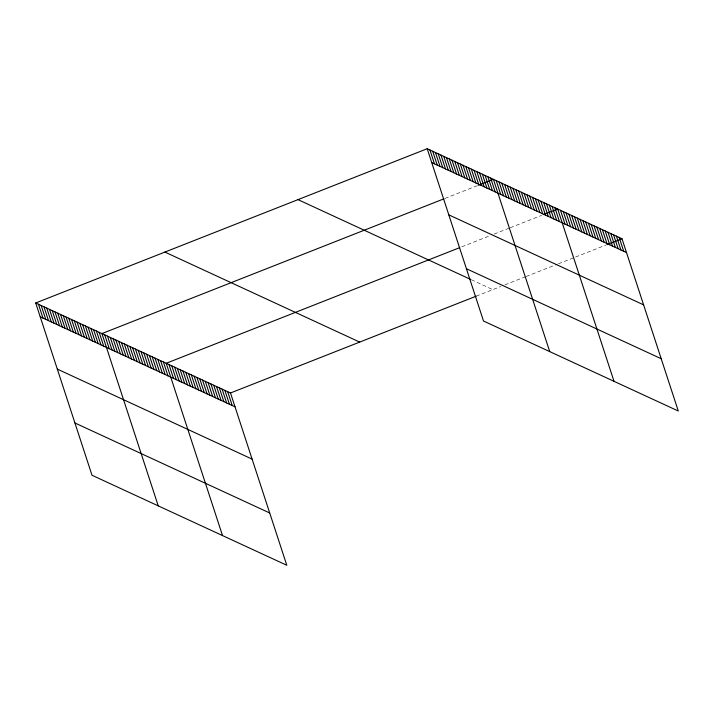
<?xml version="1.0" encoding="UTF-8"?>
<svg xmlns="http://www.w3.org/2000/svg" width="714" height="714" viewBox="0 0 714 714"><rect width="100%" height="100%" fill="white"/><g stroke="black" fill="none" stroke-linecap="round" stroke-linejoin="round"><path stroke-width="0.54" stroke-dasharray="3.57 2.68" d="M444.974 198.412L477.273 185.694M461.815 246.812L490.081 235.674M494.115 234.085L509.26 228.114M510.269 227.721L541.56 215.396M476.158 296.194L500.871 286.457M504.905 284.868L525.093 276.907M526.102 276.514L557.393 264.189M558.402 263.787L573.538 257.825M575.555 257.022L605.838 245.098M471.365 279.736L492.794 289.634"/><path stroke-width="1.07" d="M35.7 302.977L230.497 392.986L286.805 565.274L92.017 475.265L35.7 302.977L427.195 148.726L621.983 238.735L678.3 411.023L483.503 321.014L427.195 148.726M443.965 198.813L101.932 333.581L158.24 505.869M478.282 185.292L493.419 179.33L549.735 351.618M459.798 247.606L166.21 363.283L222.527 535.571M543.577 214.602L557.705 209.032L614.022 381.321M230.497 392.986L476.158 296.194M606.846 244.697L621.983 238.735M431.711 162.56L626.508 252.569M448.803 214.852L643.6 304.86M466.412 268.723L661.209 358.731M297.997 199.625L470.437 279.308M164.889 252.069L359.686 342.086M40.225 316.811L235.013 406.819M57.316 369.102L252.104 459.111M74.925 422.974L269.713 512.991M619.19 237.441L623.715 251.274M616.396 236.147L620.921 249.989M613.603 234.861L618.128 248.695M610.809 233.567L615.334 247.401M608.016 232.273L612.532 246.116M605.213 230.988L609.738 244.822M602.42 229.694L606.945 243.528M599.626 228.4L604.151 242.242M596.833 227.106L601.358 240.948M594.039 225.82L598.564 239.654M591.246 224.526L595.762 238.36M588.452 223.232L592.968 237.075M585.65 221.947L590.175 235.781M582.856 220.653L587.381 234.487M580.063 219.359L584.587 233.201M577.269 218.073L581.794 231.907M574.475 216.779L579 230.613M571.682 215.485L576.198 229.328M568.888 214.191L573.404 228.034M566.086 212.906L570.611 226.74M563.292 211.612L567.817 225.445M560.499 210.318L565.024 224.16M554.912 207.738L559.437 221.572M552.118 206.444L556.634 220.287M549.316 205.159L553.841 218.993M546.522 203.865L551.047 217.699M543.729 202.571L548.254 216.413M540.935 201.277L545.46 215.119M538.142 199.991L542.667 213.825M535.348 198.697L539.864 212.54M532.555 197.403L537.071 211.246M529.752 196.118L534.277 209.952M526.959 194.824L531.484 208.658M524.165 193.53L528.69 207.372M521.372 192.244L525.897 206.078M518.578 190.95L523.103 204.784M515.785 189.656L520.301 203.499M512.991 188.371L517.507 202.205M510.189 187.077L514.714 200.911M507.395 185.783L511.92 199.625M504.602 184.489L509.127 198.331M501.808 183.203L506.333 197.037M499.015 181.909L503.54 195.743M496.221 180.615L500.737 194.458M490.661 178.054L495.186 191.887M487.903 176.777L492.428 190.611M485.145 175.501L489.67 189.335M482.387 174.225L486.903 188.068M479.621 172.949L484.146 186.791M476.863 171.672L481.388 185.515M474.105 170.405L478.63 184.239M471.347 169.129L475.872 182.963M468.589 167.852L473.105 181.686M465.831 166.576L470.347 180.41M463.065 165.3L467.59 179.134M460.307 164.024L464.832 177.866M457.549 162.747L462.074 176.59M454.791 161.471L459.307 175.314M452.033 160.204L456.549 174.037M449.267 158.927L453.792 172.761M446.509 157.651L451.034 171.485M443.751 156.375L448.276 170.209M440.993 155.099L445.509 168.932M438.235 153.822L442.751 167.665M435.469 152.546L439.994 166.389M432.711 151.27L437.236 165.112M429.953 150.002L434.478 163.836M227.695 391.691L232.22 405.534M224.901 390.406L229.426 404.24M222.108 389.112L226.633 402.946M219.314 387.818L223.839 401.661M216.52 386.533L221.045 400.367M213.727 385.239L218.243 399.072M210.933 383.945L215.45 397.787M208.131 382.65L212.656 396.493M205.337 381.365L209.862 395.199M202.544 380.071L207.069 393.905M199.75 378.777L204.275 392.62M196.957 377.492L201.482 391.326M194.163 376.198L198.679 390.031M191.37 374.904L195.886 388.746M188.567 373.618L193.092 387.452M185.774 372.324L190.299 386.158M182.98 371.03L187.505 384.873M180.187 369.736L184.712 383.579M177.393 368.451L181.918 382.285M174.6 367.157L179.116 380.99M171.797 365.863L176.322 379.705M169.004 364.577L173.529 378.411M163.417 361.989L167.942 375.832M160.623 360.704L165.148 374.538M157.83 359.41L162.346 373.243M155.036 358.116L159.552 371.958M152.234 356.822L156.759 370.664M149.44 355.536L153.965 369.37M146.647 354.242L151.172 368.076M143.853 352.948L148.378 366.791M141.06 351.663L145.585 365.497M138.266 350.369L142.782 364.202M135.473 349.075L139.989 362.917M132.67 347.789L137.195 361.623M129.877 346.495L134.402 360.329M127.083 345.201L131.608 359.044M124.29 343.907L128.815 357.75M121.496 342.622L126.021 356.456M118.703 341.328L123.219 355.161M115.9 340.034L120.425 353.876M113.107 338.748L117.632 352.582M110.313 337.454L114.838 351.288M107.519 336.16L112.044 350.003M104.726 334.875L109.251 348.709M99.175 332.305L103.691 346.138M96.408 331.028L100.933 344.871M93.65 329.752L98.175 343.595M90.892 328.476L95.417 342.318M88.134 327.208L92.65 341.042M85.377 325.932L89.893 339.766M82.61 324.656L87.135 338.49M79.852 323.38L84.377 337.213M77.094 322.103L81.619 335.937M74.336 320.827L78.861 334.67M71.579 319.551L76.095 333.393M68.812 318.274L73.337 332.117M66.054 317.007L70.579 330.841M63.296 315.731L67.821 329.565M60.538 314.455L65.063 328.288M57.78 313.178L62.296 327.012M55.014 311.902L59.539 325.736M52.256 310.626L56.781 324.468M49.498 309.349L54.023 323.192M46.74 308.073L51.265 321.916M43.982 306.806L48.498 320.64M41.216 305.53L45.741 319.363M38.458 304.253L42.983 318.087"/></g></svg>
